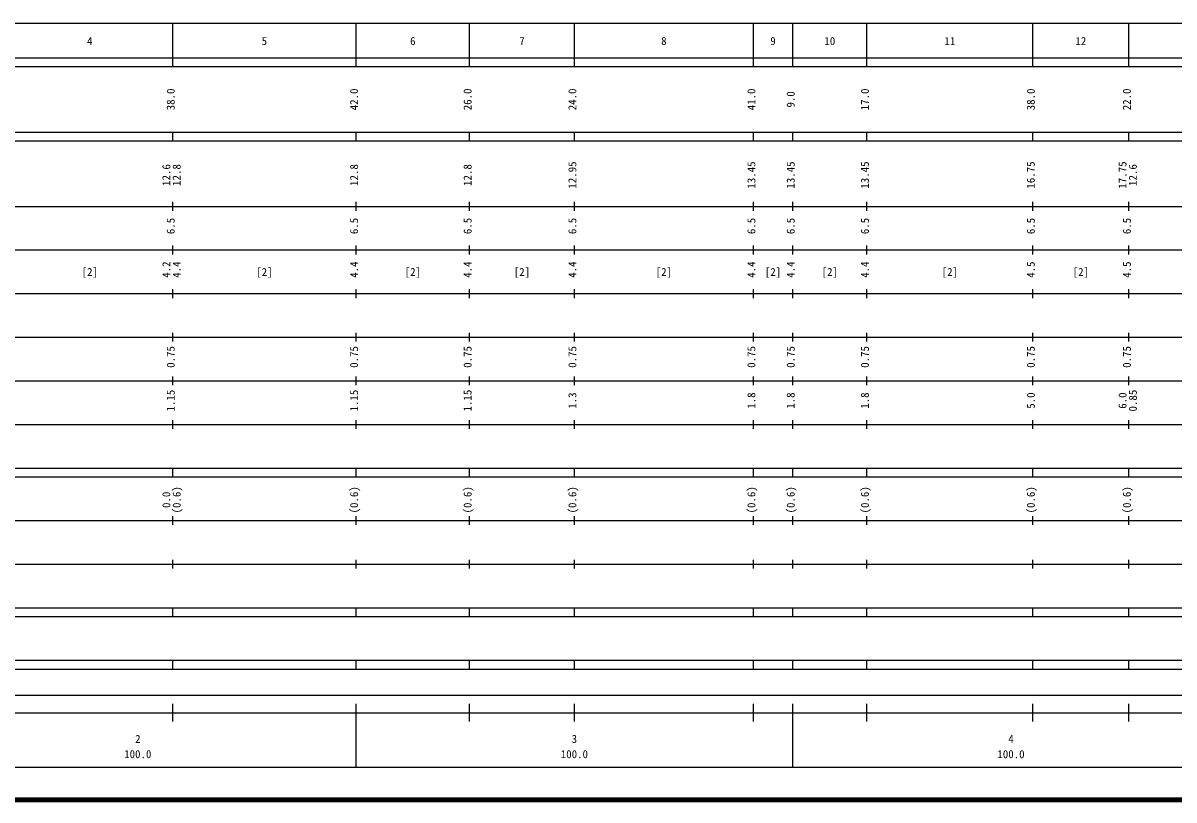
# Model space of a CAD drawing. Units: millimetres on the paper, enlarged 1000 times. Extents: x 40000 to 680000, y 20000 to 380000.
# Drawn here: x 191716 to 455330, y 20000 to 198000 of the extents above; entities that cross this region are included whole.
import ezdxf
from ezdxf.enums import TextEntityAlignment as Align

# ---------------------------------------------------------------- set-up
doc = ezdxf.new("R2010")
doc.units = ezdxf.units.MM
doc.header["$LTSCALE"] = 1000
doc.layers.add('M-TTL', color=2, linetype='Continuous', lineweight=140)
doc.layers.add('M-TTL-BAND', color=7, linetype='Continuous', lineweight=25)
doc.styles.add('ＭＳ ゴシック', font='')
doc.styles.get('ＭＳ ゴシック').set_extended_font_data('MS Gothic')

msp = doc.modelspace()

# ---------------------------------------------------------------- linework, layer by layer
at = {"layer": 'M-TTL'}
msp.add_line((40000, 20000), (680000, 20000), dxfattribs=at)
at = {"layer": 'M-TTL-BAND'}
for p, q in [((68000, 198000), (579000, 198000)), ((226000, 188000), (226000, 198000)), ((268000, 188000), (268000, 198000)), ((294000, 188000), (294000, 198000)), ((318000, 188000), (318000, 198000)), ((359000, 188000), (359000, 198000)), ((368000, 188000), (368000, 198000)), ((385000, 188000), (385000, 198000)), ((423000, 188000), (423000, 198000)), ((445000, 188000), (445000, 198000)), ((40000, 190000), (579000, 190000)), ((40000, 188000), (579000, 188000)), ((40000, 173000), (579000, 173000)), ((226000, 171000), (226000, 173000)), ((268000, 171000), (268000, 173000)), ((294000, 171000), (294000, 173000)), ((318000, 171000), (318000, 173000)), ((359000, 171000), (359000, 173000)), ((368000, 171000), (368000, 173000)), ((385000, 171000), (385000, 173000)), ((423000, 171000), (423000, 173000)), ((445000, 171000), (445000, 173000)), ((40000, 171000), (579000, 171000)), ((40000, 156000), (579000, 156000)), ((226000, 155000), (226000, 157000)), ((268000, 155000), (268000, 157000)), ((294000, 155000), (294000, 157000)), ((318000, 155000), (318000, 157000)), ((359000, 155000), (359000, 157000)), ((368000, 155000), (368000, 157000)), ((385000, 155000), (385000, 157000)), ((423000, 155000), (423000, 157000)), ((445000, 155000), (445000, 157000)), ((46000, 146000), (579000, 146000)), ((226000, 145000), (226000, 147000)), ((268000, 145000), (268000, 147000)), ((294000, 145000), (294000, 147000)), ((318000, 145000), (318000, 147000)), ((359000, 145000), (359000, 147000)), ((368000, 145000), (368000, 147000)), ((385000, 145000), (385000, 147000)), ((423000, 145000), (423000, 147000)), ((445000, 145000), (445000, 147000)), ((52000, 136000), (579000, 136000)), ((226000, 135000), (226000, 137000)), ((268000, 135000), (268000, 137000)), ((294000, 135000), (294000, 137000)), ((318000, 135000), (318000, 137000)), ((359000, 135000), (359000, 137000)), ((368000, 135000), (368000, 137000)), ((385000, 135000), (385000, 137000)), ((423000, 135000), (423000, 137000)), ((445000, 135000), (445000, 137000)), ((226000, 125000), (226000, 127000)), ((268000, 125000), (268000, 127000)), ((294000, 125000), (294000, 127000)), ((318000, 125000), (318000, 127000)), ((359000, 125000), (359000, 127000)), ((368000, 125000), (368000, 127000)), ((385000, 125000), (385000, 127000)), ((423000, 125000), (423000, 127000)), ((445000, 125000), (445000, 127000)), ((46000, 126000), (579000, 126000)), ((52000, 116000), (579000, 116000)), ((226000, 115000), (226000, 117000)), ((268000, 115000), (268000, 117000)), ((294000, 115000), (294000, 117000)), ((318000, 115000), (318000, 117000)), ((359000, 115000), (359000, 117000)), ((368000, 115000), (368000, 117000)), ((385000, 115000), (385000, 117000)), ((423000, 115000), (423000, 117000)), ((445000, 115000), (445000, 117000)), ((46000, 106000), (579000, 106000)), ((226000, 105000), (226000, 107000)), ((268000, 105000), (268000, 107000)), ((294000, 105000), (294000, 107000)), ((318000, 105000), (318000, 107000)), ((359000, 105000), (359000, 107000)), ((368000, 105000), (368000, 107000)), ((385000, 105000), (385000, 107000)), ((423000, 105000), (423000, 107000)), ((445000, 105000), (445000, 107000)), ((40000, 96000), (579000, 96000)), ((226000, 94000), (226000, 96000)), ((268000, 94000), (268000, 96000)), ((294000, 94000), (294000, 96000)), ((318000, 94000), (318000, 96000)), ((359000, 94000), (359000, 96000)), ((368000, 94000), (368000, 96000)), ((385000, 94000), (385000, 96000)), ((423000, 94000), (423000, 96000)), ((445000, 94000), (445000, 96000)), ((40000, 94000), (579000, 94000)), ((226000, 83000), (226000, 85000)), ((268000, 83000), (268000, 85000)), ((294000, 83000), (294000, 85000)), ((318000, 83000), (318000, 85000)), ((359000, 83000), (359000, 85000)), ((368000, 83000), (368000, 85000)), ((385000, 83000), (385000, 85000)), ((423000, 83000), (423000, 85000)), ((445000, 83000), (445000, 85000)), ((49000, 84000), (579000, 84000)), ((40000, 74000), (579000, 74000)), ((226000, 73000), (226000, 75000)), ((268000, 73000), (268000, 75000)), ((294000, 73000), (294000, 75000)), ((318000, 73000), (318000, 75000)), ((359000, 73000), (359000, 75000)), ((368000, 73000), (368000, 75000)), ((385000, 73000), (385000, 75000)), ((423000, 73000), (423000, 75000)), ((445000, 73000), (445000, 75000)), ((40000, 64000), (579000, 64000)), ((226000, 62000), (226000, 64000)), ((268000, 62000), (268000, 64000)), ((294000, 62000), (294000, 64000)), ((318000, 62000), (318000, 64000)), ((359000, 62000), (359000, 64000)), ((368000, 62000), (368000, 64000)), ((385000, 62000), (385000, 64000)), ((423000, 62000), (423000, 64000)), ((445000, 62000), (445000, 64000)), ((40000, 62000), (579000, 62000)), ((40000, 52000), (579000, 52000)), ((226000, 50000), (226000, 52000)), ((268000, 50000), (268000, 52000)), ((294000, 50000), (294000, 52000)), ((318000, 50000), (318000, 52000)), ((359000, 50000), (359000, 52000)), ((368000, 50000), (368000, 52000)), ((385000, 50000), (385000, 52000)), ((423000, 50000), (423000, 52000)), ((445000, 50000), (445000, 52000)), ((40000, 50000), (579000, 50000)), ((71000, 44000), (565000, 44000)), ((40000, 40000), (579000, 40000)), ((226000, 38000), (226000, 42000)), ((268000, 27500), (268000, 42000)), ((294000, 38000), (294000, 42000)), ((318000, 38000), (318000, 42000)), ((359000, 38000), (359000, 42000)), ((368000, 27500), (368000, 42000)), ((385000, 38000), (385000, 42000)), ((423000, 38000), (423000, 42000)), ((445000, 38000), (445000, 42000)), ((68000, 27500), (579000, 27500))]:
    msp.add_line(p, q, dxfattribs=at)

# ---------------------------------------------------------------- texts
at = {"layer": 'M-TTL-BAND', "style": 'ＭＳ ゴシック'}
for s, p in [('4', (207000, 192405)), ('5', (247000, 192405)), ('6', (281000, 192405)), ('7', (306000, 192405)), ('8', (338500, 192405)), ('9', (363500, 192405)), ('10', (376500, 192405)), ('11', (404000, 192405)), ('12', (434000, 192405)), ('[2]', (207000, 139500)), ('[2]', (247000, 139500)), ('[2]', (281000, 139500)), ('[2]', (306000, 139500)), ('[2]', (338500, 139500)), ('[2]', (363500, 139500)), ('[2]', (376500, 139500)), ('[2]', (404000, 139500)), ('[2]', (434000, 139500)), ('2', (218000, 32523)), ('3', (318000, 32523)), ('4', (418000, 32523)), ('100.0', (218000, 29033)), ('100.0', (318000, 29033)), ('100.0', (418000, 29033))]:
    msp.add_text(s, height=1833, dxfattribs=at).set_placement(p, align=Align.BOTTOM_CENTER)
for s, p in [('38.0', (227000, 180500)), ('42.0', (269000, 180500)), ('26.0', (295000, 180500)), ('24.0', (319000, 180500)), ('41.0', (360000, 180500)), ('9.0', (369000, 180500)), ('17.0', (386000, 180500)), ('38.0', (424000, 180500)), ('22.0', (446000, 180500)), ('12.95', (319000, 163174)), ('13.45', (360000, 163174)), ('13.45', (369000, 163174)), ('13.45', (386000, 163174)), ('16.75', (424000, 163174)), ('17.75', (445000, 163174)), ('12.6', (226000, 163174)), ('12.8', (228370, 163174)), ('12.8', (269000, 163174)), ('12.8', (295000, 163174)), ('12.6', (447370, 163174)), ('6.5', (227000, 151500)), ('6.5', (269000, 151500)), ('6.5', (295000, 151500)), ('6.5', (319000, 151500)), ('6.5', (360000, 151500)), ('6.5', (369000, 151500)), ('6.5', (386000, 151500)), ('6.5', (424000, 151500)), ('6.5', (446000, 151500)), ('4.2', (226000, 141500)), ('4.4', (228370, 141500)), ('4.4', (269000, 141500)), ('4.4', (295000, 141500)), ('4.4', (319000, 141500)), ('4.4', (360000, 141500)), ('4.4', (369000, 141500)), ('4.4', (386000, 141500)), ('4.5', (424000, 141500)), ('4.5', (446000, 141500)), ('0.75', (227000, 121500)), ('0.75', (269000, 121500)), ('0.75', (295000, 121500)), ('0.75', (319000, 121500)), ('0.75', (360000, 121500)), ('0.75', (369000, 121500)), ('0.75', (386000, 121500)), ('0.75', (424000, 121500)), ('0.75', (446000, 121500)), ('1.15', (227000, 111500)), ('1.15', (269000, 111500)), ('1.15', (295000, 111500)), ('0.85', (447370, 111500)), ('1.3', (319000, 111500)), ('1.8', (360000, 111500)), ('1.8', (369000, 111500)), ('1.8', (386000, 111500)), ('5.0', (424000, 111500)), ('6.0', (445000, 111500)), ('0.0', (226000, 88764)), ('(0.6)', (228370, 88764)), ('(0.6)', (269000, 88764)), ('(0.6)', (295000, 88764)), ('(0.6)', (319000, 88764)), ('(0.6)', (360000, 88764)), ('(0.6)', (369000, 88764)), ('(0.6)', (386000, 88764)), ('(0.6)', (424000, 88764)), ('(0.6)', (446000, 88764))]:
    msp.add_text(s, height=1833, rotation=90, dxfattribs=at).set_placement(p, align=Align.BOTTOM_CENTER)

doc.saveas('drawing.dxf')
